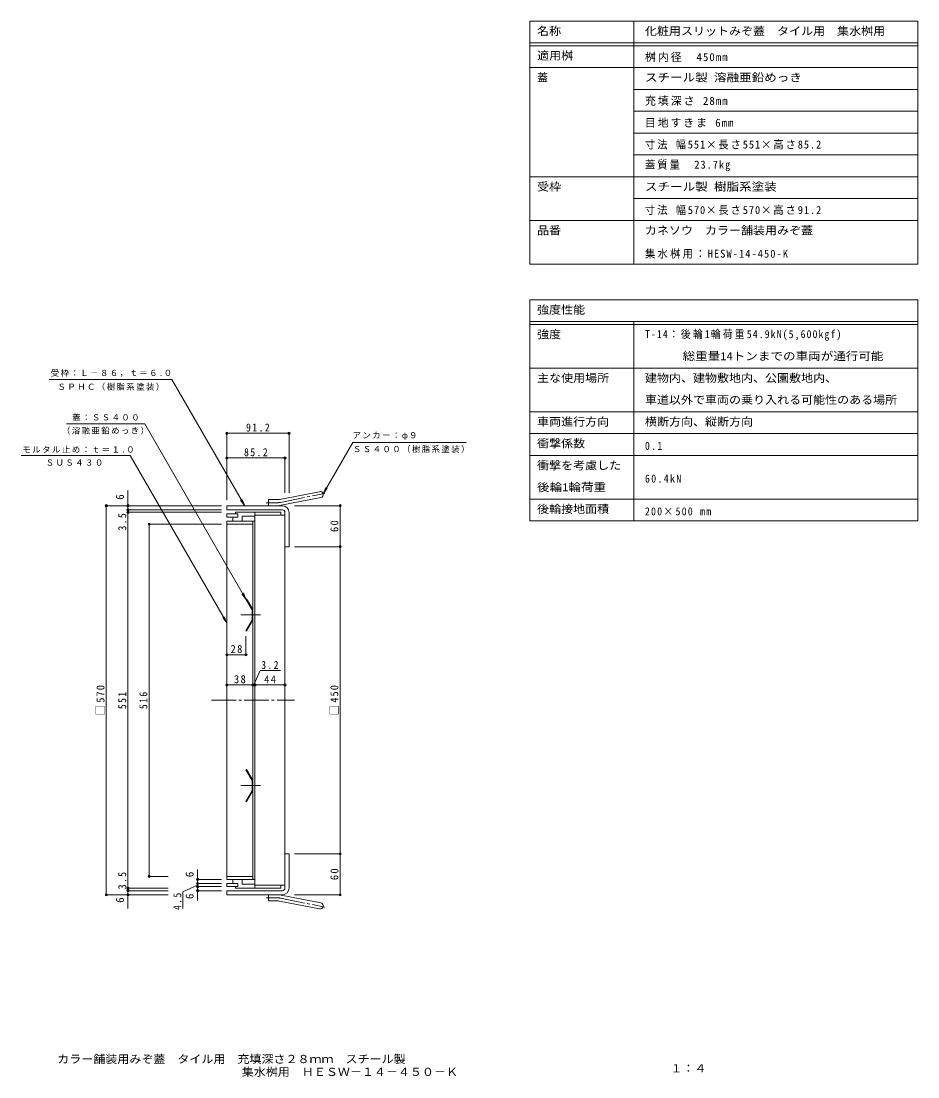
# Model space of a CAD drawing. Units: millimetres at full size, sheet at 1:4; some dimension numbers follow another scale. Extents: x -930 to 1115, y -778 to 769.
# Drawn here: x -199 to 1115, y -778 to 769 of the extents above; entities that cross this region are included whole.
import ezdxf
from ezdxf.enums import TextEntityAlignment as Align

# ---------------------------------------------------------------- set-up
doc = ezdxf.new("R2010")
doc.units = ezdxf.units.MM
doc.header["$LTSCALE"] = 4
doc.header["$PDMODE"] = 32
doc.header["$PDSIZE"] = 3.2
doc.linetypes.add('CHAIN2', pattern=[12, 9, -1, 1, -1])
for name, color, linetype, lineweight in [('0-0_通り芯', 7, 'CHAIN2', 9), ('0-2_仕上', 7, 'Continuous', 9), ('0-3_建具', 4, 'Continuous', 9), ('0-4_その他', 7, 'Continuous', 9), ('0-5_寸法', 7, 'Continuous', 9), ('F-F_F-Fﾚｲﾔ', 7, 'Continuous', 9)]:
    doc.layers.add(name, color=color, linetype=linetype, lineweight=lineweight)
doc.layers.add('F-4_F-4ﾚｲﾔ', color=2, linetype='Continuous')
doc.layers.add('F-5_F-5ﾚｲﾔ', color=2, linetype='Continuous')
doc.styles.add('ＭＳ ゴシック', font='')
doc.styles.get('ＭＳ ゴシック').set_extended_font_data('MS Gothic')

msp = doc.modelspace()

# ---------------------------------------------------------------- linework, layer by layer
at = {"layer": '0-0_通り芯'}
for p, q in [((122.978, -101.152), (151.942, -101.152)), ((80.154, -226.152), (201.86, -226.152)), ((122.978, -351.152), (151.942, -351.152))]:
    msp.add_line(p, q, dxfattribs=at)
at = {"layer": '0-2_仕上'}
for p, q in [((118.666, 46.848), (102.666, 46.848)), ((102.666, 46.848), (102.666, 42.348)), ((118.666, 46.848), (118.666, 42.348)), ((118.666, 42.348), (102.666, 42.348)), ((143.866, 36.348), (102.666, 36.348)), ((102.666, -488.652), (102.666, 36.348)), ((140.666, 31.848), (102.666, 31.848)), ((111.666, 42.348), (111.666, 36.348)), ((124.866, 43.348), (124.866, 36.348)), ((143.866, 43.348), (124.866, 43.348)), ((140.666, -488.652), (140.666, 36.348)), ((140.666, -484.152), (102.666, -484.152)), ((143.866, -488.652), (102.666, -488.652)), ((118.666, -494.652), (102.666, -494.652)), ((102.666, -499.152), (102.666, -494.652)), ((111.666, -494.652), (111.666, -488.652)), ((118.666, -499.152), (118.666, -494.652)), ((124.866, -495.652), (124.866, -488.652)), ((118.666, -499.152), (102.666, -499.152)), ((143.866, -495.652), (124.866, -495.652)), ((143.866, -501.652), (143.866, -497.152))]:
    msp.add_line(p, q, dxfattribs=at)
at = {"layer": '0-2_仕上', "color": 2}
for p, q in [((143.866, 49.348), (181.866, 49.348)), ((143.866, 49.348), (143.866, -501.652)), ((181.866, 49.348), (181.866, 44.848)), ((187.866, 44.848), (143.866, 44.848)), ((187.866, -497.152), (187.866, 44.848)), ((187.866, -497.152), (143.866, -497.152)), ((143.866, -501.652), (181.866, -501.652)), ((181.866, -501.652), (181.866, -497.152))]:
    msp.add_line(p, q, dxfattribs=at)
at = {"layer": '0-2_仕上', "color": 3}
for p, q in [((130.666, -78.064), (131.532, -77.564)), ((139.666, -93.652), (130.666, -78.064)), ((140.666, -93.384), (131.532, -77.564)), ((139.666, -108.652), (139.666, -93.652)), ((140.666, -108.92), (140.666, -93.384)), ((140.666, -108.92), (131.532, -124.74)), ((140.666, -343.384), (131.532, -327.564)), ((139.666, -343.652), (139.666, -358.652)), ((140.666, -343.384), (140.666, -358.92)), ((139.666, -358.652), (130.666, -374.24)), ((140.666, -358.92), (131.532, -374.74)), ((130.666, -374.24), (131.532, -374.74))]:
    msp.add_line(p, q, dxfattribs=at)
at = {"layer": '0-2_仕上'}
for points in [[(143.866, 49.348), (115.166, 49.348), (115.166, 46.848)], [(143.866, -501.652), (115.166, -501.652), (115.166, -499.152)]]:
    msp.add_lwpolyline(points, dxfattribs=at)
at = {"layer": '0-2_仕上', "color": 3}
for points in [[(139.666, -108.652), (130.666, -124.24), (131.532, -124.74)], [(139.666, -343.652), (130.666, -328.064), (131.532, -327.564)]]:
    msp.add_lwpolyline(points, dxfattribs=at)
at = {"layer": '0-3_建具'}
for p, q in [((180.011, 68.155), (238.202, 79.448)), ((163.866, 58.848), (163.866, 67.848)), ((177.682, 67.848), (163.866, 67.848)), ((182.34, 59.461), (240.531, 70.755)), ((183.866, 58.848), (102.666, 58.848)), ((102.666, 52.848), (102.666, 58.848)), ((183.866, 52.848), (102.666, 52.848)), ((187.866, 48.848), (187.866, -1.152)), ((187.866, -501.152), (187.866, -451.152)), ((163.866, -511.152), (163.866, -520.152)), ((177.682, -520.152), (163.866, -520.152)), ((180.011, -520.459), (238.202, -531.752)), ((182.34, -511.765), (240.531, -523.059))]:
    msp.add_line(p, q, dxfattribs=at)
at = {"layer": '0-3_建具', "linetype": 'CHAIN2'}
for p, q in [((177.681, 63.348), (160.062, 63.348)), ((181.176, 63.808), (246.342, 76.971)), ((177.681, -515.652), (160.062, -515.652)), ((181.176, -516.112), (246.342, -529.275))]:
    msp.add_line(p, q, dxfattribs=at)
at = {"layer": '0-3_建具'}
for points in [[(187.866, -1.152), (193.866, -1.152), (193.866, 48.848)], [(187.866, -451.152), (193.866, -451.152), (193.866, -501.152)], [(183.866, -505.152), (102.666, -505.152), (102.666, -511.152), (183.866, -511.152)]]:
    msp.add_lwpolyline(points, dxfattribs=at)
for centre, radius, start, end in [((239.367, 75.101), 4.5, 285.00014, 104.99991), ((177.682, 76.848), 9, 270, 285.00002), ((177.681, 76.848), 18, 270, 285), ((183.866, 48.848), 10, 0, 90), ((183.866, 48.848), 4, 0, 90), ((183.866, -501.152), 4, 270, 0), ((183.866, -501.152), 10, 270, 0), ((177.681, -529.152), 18, 75, 90), ((177.682, -529.152), 9, 74.99998, 90), ((239.367, -527.405), 4.5, 255.00009, 74.99986)]:
    msp.add_arc(centre, radius, start, end, dxfattribs=at)
at = {"layer": '0-3_建具', "linetype": 'CHAIN2'}
for centre, start, end in [((177.681, 76.848), 270, 284.99995), ((177.681, -529.152), 75.00005, 90)]:
    msp.add_arc(centre, 13.5, start, end, dxfattribs=at)
at = {"layer": '0-4_その他'}
for p, q in [((102.666, 166.263), (102.666, 66.848)), ((102.666, 165.063), (193.866, 165.063)), ((193.866, 166.263), (193.866, 77.747)), ((102.666, 128.856), (187.866, 128.856)), ((187.866, 130.056), (187.866, 77.747)), ((-42.233, 58.848), (-42.233, 81.155)), ((-75.206, 58.848), (94.666, 58.848)), ((-74.006, 58.848), (-74.006, -511.152)), ((-43.433, 52.848), (94.666, 52.848)), ((-43.433, 49.348), (94.666, 49.348)), ((-42.233, 52.848), (-42.233, 58.848)), ((-42.233, 49.348), (-42.233, 52.848)), ((-42.233, -501.652), (-42.233, 49.348)), ((269.873, 58.848), (201.866, 58.848)), ((268.673, 58.848), (268.673, -1.152)), ((-12.448, 31.848), (94.666, 31.848)), ((-11.248, -484.152), (-11.248, 31.848)), ((269.873, -1.152), (201.866, -1.152)), ((268.673, -1.152), (268.673, -451.152)), ((130.666, -160.707), (130.666, -132.24)), ((102.666, -159.507), (130.666, -159.507)), ((102.666, -203.719), (140.666, -203.719)), ((140.666, -203.719), (143.866, -203.719)), ((143.866, -203.719), (187.866, -203.719)), ((269.873, -451.152), (201.866, -451.152)), ((268.673, -451.152), (268.673, -511.152)), ((59.825, -488.652), (59.825, -473.92)), ((-12.448, -484.152), (16.761, -484.152)), ((58.625, -488.652), (94.666, -488.652)), ((58.625, -494.652), (94.666, -494.652)), ((59.825, -494.652), (59.825, -488.652)), ((59.825, -499.152), (59.825, -494.652)), ((-43.433, -501.652), (16.761, -501.652)), ((-43.433, -505.152), (16.761, -505.152)), ((-42.233, -505.152), (-42.233, -501.652)), ((-42.233, -511.152), (-42.233, -505.152)), ((58.625, -499.152), (94.666, -499.152)), ((58.625, -505.152), (94.666, -505.152)), ((59.825, -505.152), (59.825, -499.152)), ((59.825, -505.152), (59.825, -519.593)), ((-75.206, -511.152), (16.761, -511.152)), ((-42.233, -511.152), (-42.233, -531.417)), ((269.873, -511.152), (201.866, -511.152))]:
    msp.add_line(p, q, dxfattribs=at)
for points in [[(142.266, -203.719), (151.435, -182.756), (181.405, -182.756)], [(59.825, -496.902), (38.071, -506.618), (38.071, -531.431)]]:
    msp.add_lwpolyline(points, dxfattribs=at)
for p in [(102.666, 165.063), (193.866, 165.063), (102.666, 128.856), (187.866, 128.856), (-74.006, 58.848), (-42.233, 58.848), (-42.233, 52.848), (-42.233, 49.348), (268.673, 58.848), (-11.248, 31.848), (268.673, -1.152), (102.666, -159.507), (130.666, -159.507), (102.666, -203.719), (140.666, -203.719), (143.866, -203.719), (187.866, -203.719), (268.673, -451.152), (-11.248, -484.152), (59.825, -488.652), (59.825, -494.652), (-74.006, -511.152), (-42.233, -501.652), (-42.233, -505.152), (-42.233, -511.152), (59.825, -499.152), (59.825, -505.152), (268.673, -511.152)]:
    msp.add_point(p, dxfattribs=at)
at = {"layer": '0-5_寸法'}
for p, q in [((-157.546, 243.747), (22.079, 243.747)), ((22.079, 243.747), (128.83, 58.848)), ((-132.321, 178.755), (-17.608, 178.755)), ((-17.608, 178.755), (130.666, -78.064)), ((287.092, 151.646), (243.666, 76.43)), ((287.092, 151.646), (453.123, 151.646)), ((-198.824, 132.443), (-38.989, 132.443)), ((-38.989, 132.443), (102.666, -112.91)), ((243.666, 76.43), (247.493, 85.669)), ((243.666, 76.43), (249.754, 84.363)), ((128.83, 58.848), (122.743, 66.782)), ((128.83, 58.848), (125.003, 68.087)), ((130.666, -78.064), (124.579, -70.13)), ((130.666, -78.064), (126.839, -68.825)), ((102.666, -112.91), (96.579, -104.976)), ((102.666, -112.91), (98.839, -103.671))]:
    msp.add_line(p, q, dxfattribs=at)
at = {"layer": 'F-F_F-Fﾚｲﾔ'}
for p, q in [((546.606, 768.892), (546.606, 412.892)), ((546.606, 768.892), (1115.293, 768.892)), ((698.802, 768.892), (698.802, 412.892)), ((1115.293, 768.892), (1115.293, 412.892)), ((546.606, 736.892), (1115.293, 736.892)), ((546.606, 732.892), (1115.293, 732.892)), ((546.606, 700.892), (1115.293, 700.892)), ((698.802, 668.892), (1115.293, 668.892)), ((698.802, 636.892), (1115.293, 636.892)), ((698.802, 604.892), (1115.293, 604.892)), ((698.802, 572.892), (1115.293, 572.892)), ((546.606, 540.892), (1115.293, 540.892)), ((698.802, 508.892), (1115.293, 508.892)), ((546.606, 476.892), (1115.293, 476.892)), ((546.606, 412.892), (1115.293, 412.892)), ((546.606, 360.572), (1115.293, 360.572)), ((546.606, 360.572), (546.606, 36.572)), ((1115.293, 360.572), (1115.293, 36.572)), ((546.606, 328.572), (1115.293, 328.572)), ((698.802, 328.572), (698.802, 36.572)), ((546.606, 324.572), (1115.293, 324.572)), ((546.606, 260.572), (1115.293, 260.572)), ((546.606, 196.572), (1115.293, 196.572)), ((546.606, 164.572), (1115.293, 164.572)), ((546.606, 132.572), (1115.293, 132.572)), ((546.606, 68.572), (1115.293, 68.572)), ((546.606, 36.572), (1115.293, 36.572))]:
    msp.add_line(p, q, dxfattribs=at)

# ---------------------------------------------------------------- texts
at = {"layer": '0-4_その他', "color": 2, "style": 'ＭＳ ゴシック'}
for p in [(-44.633, 67.631), (57.425, -485.364), (57.425, -517.432), (-44.633, -522.937)]:
    msp.add_text('6', height=11.73, rotation=90, dxfattribs=at).set_placement(p, align=Align.BOTTOM_LEFT)
at = {"layer": '0-4_その他', "color": 2, "char_height": 11.73, "attachment_point": 7, "style": 'ＭＳ ゴシック'}
for s, insert in [('\\T1.28;\\W0.9;91.2', (130.766, 167.463)), ('\\T1.28;\\W0.9;85.2', (127.766, 131.256)), ('\\T1.27;\\W0.95;28', (108.166, -157.107)), ('\\T1.27;\\W0.9;3.2', (152.934, -180.421)), ('\\T1.27;\\W0.95;38', (113.166, -201.319)), ('\\T1.27;\\W0.95;44', (157.366, -201.319))]:
    msp.add_mtext(s, dxfattribs=dict(at, insert=insert))
at = {"layer": '0-4_その他', "color": 2, "char_height": 11.73, "attachment_point": 7, "rotation": 90, "style": 'ＭＳ ゴシック'}
for s, insert in [('\\T1.27;\\W0.9;3.5', (-44.633, 22.506)), ('\\T1.27;\\W0.95;60', (266.273, 20.348)), ('\\T1.21;\\W0.95;□570', (-76.406, -248.152)), ('\\T1.27;\\W0.9;551', (-44.633, -239.152)), ('\\T1.27;\\W0.9;516', (-13.648, -239.152)), ('\\T1.21;\\W0.95;□450', (266.273, -248.152)), ('\\T1.27;\\W0.9;3.5', (-44.633, -503.037)), ('\\T1.27;\\W0.95;60', (266.273, -489.652)), ('\\T1.27;\\W0.9;4.5', (36.082, -533.532))]:
    msp.add_mtext(s, dxfattribs=dict(at, insert=insert))
at = {"layer": '0-5_寸法', "char_height": 8.798, "attachment_point": 7, "style": 'ＭＳ ゴシック'}
for s, insert in [('\\T1.17;受枠：Ｌ－８６，ｔ＝６.０', (-155.358, 247.628)), ('\\T1.17;ＳＰＨＣ（樹脂系塗装）', (-145.521, 227.562)), ('\\T1.17;蓋：ＳＳ４００', (-123.96, 183.302)), ('\\T1.17;（溶融亜鉛めっき）', (-139.016, 163.237)), ('\\T1.17;アンカー：φ９', (286.926, 155.242)), ('\\T1.18;モルタル止め：ｔ＝１.０', (-197.155, 136.206)), ('\\T1.17;ＳＳ４００（樹脂系塗装）', (287.404, 136.232)), ('\\T1.17;ＳＵＳ４３０', (-162.822, 117.456))]:
    msp.add_mtext(s, dxfattribs=dict(at, insert=insert))
at = {"layer": 'F-4_F-4ﾚｲﾔ', "style": 'ＭＳ ゴシック', "width": 1.1}
for s, p in [('カラー舗装用みぞ蓋\u3000タイル用\u3000充填深さ２８ｍｍ\u3000スチール製', (-145.808, -761.267)), ('集水桝用\u3000ＨＥＳＷ－１４－４５０－Ｋ', (124.557, -780.096))]:
    msp.add_text(s, height=11.73, dxfattribs=at).set_placement(p, align=Align.BOTTOM_LEFT)
at = {"layer": 'F-5_F-5ﾚｲﾔ', "style": 'ＭＳ ゴシック'}
for s, width, p in [('化粧用スリットみぞ蓋\u3000タイル用\u3000集水桝用', 1.1, (715.336, 744.892)), ('スチール製 溶融亜鉛めっき', 1.15, (715.336, 676.892)), ('１：４', 1.1, (752.622, -774.921))]:
    msp.add_text(s, height=11.73, dxfattribs=dict(at, width=width)).set_placement(p, align=Align.BOTTOM_LEFT)
at = {"layer": 'F-5_F-5ﾚｲﾔ', "char_height": 11.73, "attachment_point": 7, "style": 'ＭＳ ゴシック'}
for s, insert in [('\\T1.18;桝内径\u3000450mm', (715.336, 708.892)), ('\\T1.18;充填深さ\\~28mm', (715.336, 644.892)), ('\\T1.17;目地すきま\\~6mm', (715.336, 612.892))]:
    msp.add_mtext(s, dxfattribs=dict(at, insert=insert))
at = {"layer": 'F-F_F-Fﾚｲﾔ', "color": 2, "style": 'ＭＳ ゴシック'}
for s, width, p in [('名称', 1.1, (557.253, 744.892)), ('適用桝', 1.1, (557.253, 708.892)), ('受枠', 1.1, (557.253, 516.892)), ('スチール製 樹脂系塗装', 1.15, (715.336, 516.892)), ('品番', 1.1, (557.253, 452.892)), ('カネソウ\u3000カラー舗装用みぞ蓋', 1.1, (715.336, 452.892)), ('強度性能', 1.1, (557.253, 336.572)), ('強度', 1.1, (557.253, 300.572)), ('  \u3000\u3000総重量14トンまでの車両が通行可能', 1.15, (715.336, 268.572)), ('主な使用場所', 1.1, (557.253, 236.572)), ('建物内、建物敷地内、公園敷地内、', 1.1, (715.336, 236.572)), ('車道以外で車両の乗り入れる可能性のある場所', 1.1, (715.336, 204.572)), ('車両進行方向', 1.1, (557.253, 172.572)), ('横断方向、縦断方向', 1.1, (715.336, 172.572)), ('衝撃係数', 1.1, (557.253, 140.572)), ('衝撃を考慮した', 1.1, (557.253, 108.572)), ('後輪1輪荷重', 1.15, (557.253, 76.572)), ('後輪接地面積', 1.1, (557.253, 44.572))]:
    msp.add_text(s, height=11.73, dxfattribs=dict(at, width=width)).set_placement(p, align=Align.BOTTOM_LEFT)
msp.add_text('蓋', height=11.73, dxfattribs=at).set_placement((557.253, 676.892), align=Align.BOTTOM_LEFT)
at = {"layer": 'F-F_F-Fﾚｲﾔ', "color": 2, "char_height": 11.73, "attachment_point": 7, "style": 'ＭＳ ゴシック'}
for s, insert in [('\\T1.18;\\W0.95;寸法\\~幅551×長さ551×高さ85.2', (715.336, 580.892)), ('\\T1.19;\\W0.95;蓋質量\u300023.7kg', (715.336, 548.892)), ('\\T1.18;\\W0.95;寸法\\~幅570×長さ570×高さ91.2', (715.336, 484.892)), ('\\T1.21;\\W0.95;集水桝用：HESW-14-450-K', (715.336, 420.892)), ('\\T1.22;\\W0.9;T-14：後輪1輪荷重54.9kN(5,600kgf)', (715.336, 300.572)), ('\\T1.27;\\W0.9;0.1', (715.336, 140.572)), ('\\T1.28;\\W0.9;60.4kN', (715.336, 92.572)), ('\\T1.25;\\W0.9;200×500\\~mm', (715.336, 44.572))]:
    msp.add_mtext(s, dxfattribs=dict(at, insert=insert))

doc.saveas('drawing.dxf')
